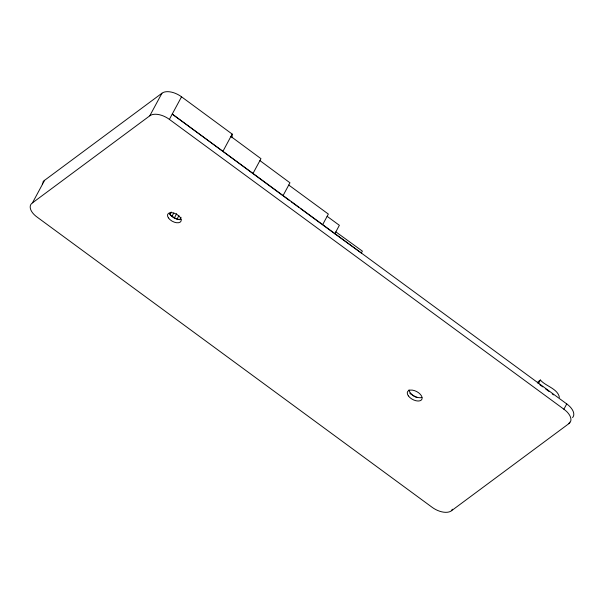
<?xml version="1.0" encoding="UTF-8"?>
<svg xmlns="http://www.w3.org/2000/svg" width="604" height="604" viewBox="0 0 604 604"><rect width="100%" height="100%" fill="white"/><g stroke="black" fill="none" stroke-linecap="round" stroke-linejoin="round"><path stroke-width="0.91" d="M559.402 397.417C557.839 388.591 545.54 386.198 540.369 380.014L538.232 381.6L537.447 383.057M232.057 137.712L232.193 134.096L181.532 96.814A15.342 8.403 28.3 0 0 161.94 93.235L44.613 180.294A14.911 8.162 28.3 0 0 42.99 181.947M569.655 422.151L568.84 423.668L451.513 510.727A15.198 8.32 28.3 0 1 431.92 507.149L37.403 217.319A14.911 8.162 28.3 0 1 32.457 202.868L44.613 180.294M32.457 202.868L149.784 115.809L161.94 93.235M149.784 115.809A15.342 8.403 28.3 0 1 169.377 119.388L181.532 96.814M171.211 212.049L169.867 214.533L174.428 217.878L178.852 219.531M171.974 216.338L173.756 213.023M174.428 217.878L176.655 213.741M177.078 219.048L178.859 215.734M179.735 219.773L181.072 217.289M259.916 160.604L289.958 182.793L282.974 195.764L222.891 151.385L232.193 134.096M252.933 173.575L260.958 158.671L230.917 136.474M335.847 231.868L362.37 251.128L361.351 253.031L334.82 233.771L339.373 225.307L327.134 216.338M451.513 510.727L452.328 509.217M538.406 383.661L540.369 380.014M568.84 423.668A15.296 8.373 28.3 0 0 563.887 409.218L566.741 403.925L172.231 114.096L222.891 151.385M288.75 185.043L328.349 214.073L322.574 224.794L334.82 233.771M283.721 196.308L289.701 200.694M291.196 201.789L298.67 207.263M300.158 208.365L321.826 224.25M539.863 384.733L542.769 386.862M545.676 388.999L549.308 391.671M169.377 119.388L563.887 409.218M552.215 393.808L553.49 394.903M42.355 184.152A14.911 8.162 28.3 0 1 42.544 182.989M566.741 403.925A15.296 8.373 28.3 0 1 572.569 417.606M417.205 397.606A12.367 6.772 28.3 0 1 412.192 395.061M411.55 394.608A12.367 6.772 28.3 0 1 409.754 393.121M180.951 219.312A7.505 4.107 28.3 0 1 169.467 213.22M421.879 397.447A8.109 4.439 28.3 0 1 413.816 395.839A8.109 4.439 28.3 0 1 409.036 389.799M168.365 217.825A7.505 4.107 28.3 0 0 180.294 222.076A7.505 4.107 28.3 0 0 174.473 213.287A7.505 4.107 28.3 0 0 168.365 217.825M408.357 395.869A8.109 4.439 28.3 0 0 421.252 400.112A8.109 4.439 28.3 0 0 414.503 390.629A8.109 4.439 28.3 0 0 408.357 395.869"/></g></svg>
